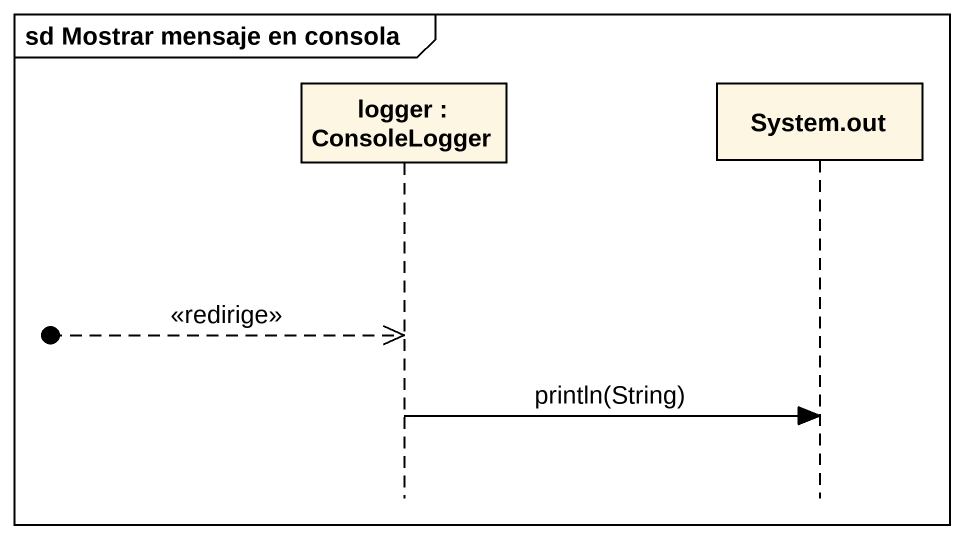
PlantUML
@startuml
mainframe sd Mostrar mensaje en consola
hide footbox
participant "logger : ConsoleLogger" as logger
participant "System.out" as System_out

[o-->> logger : <<redirige>>
logger -> System_out : println(String)
@enduml
